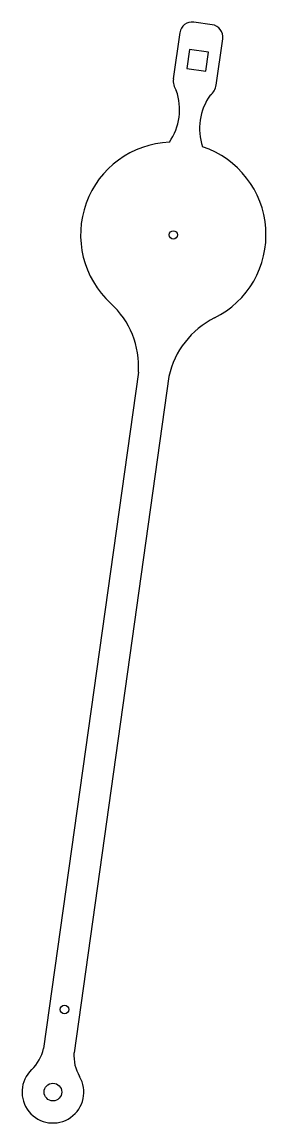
# Model space of a CAD drawing. Header units: millimetres. Extents: x -10 to 69, y -97 to 259.
import ezdxf

# ---------------------------------------------------------------- set-up
doc = ezdxf.new("R2010")
doc.units = ezdxf.units.MM
doc.layers.get('0').update_dxf_attribs({"linetype": 'CONTINUOUS'})

msp = doc.modelspace()

# ---------------------------------------------------------------- linework, layer by layer
for p, q in [((51.54, 258.25), (45.6, 259.08)), ((41.08, 255.68), (38.97, 240.7)), ((52.84, 238.75), (54.94, 253.73)), ((27.67, 145.85), (-3.07, -72.93)), ((37.57, 144.46), (6.83, -74.32))]:
    msp.add_line(p, q)
msp.add_lwpolyline([(50.39, 249.36), (44.25, 250.22), (43.39, 244.08), (49.53, 243.22)], close=True)
for centre, radius in [((38.96, 190.28), 1.35), ((3.76, -60.26), 1.4), ((0, -87), 2.85)]:
    msp.add_circle(centre, radius)
for centre, radius, start, end in [((45.04, 255.12), 4, 81.992, 171.992), ((50.98, 254.29), 4, -8.008, 81.992), ((43.93, 240.01), 5, 171.992, 216.992), ((47.89, 239.45), 5, 306.992, 351.992), ((22.39, 230.81), 18.6, -34.6007, 19.4208), ((66.06, 224.67), 18.61, 144.5805, 198.559), ((38.96, 190.28), 30, 92.4049, 227.6278), ((38.96, 190.28), 30, -63.6978, 71.6201), ((0.15, 147.74), 27.58, -3.932, 47.6278), ((64.54, 138.69), 27.58, 116.3762, 167.936), ((-15.87, -70.25), 13.08, 313.4539, 348.1831), ((19.87, -75.27), 13.08, 175.8209, 210.5501), ((0, -87), 10, -226.5461, 30.5501)]:
    msp.add_arc(centre, radius, start, end)

doc.saveas('drawing.dxf')
